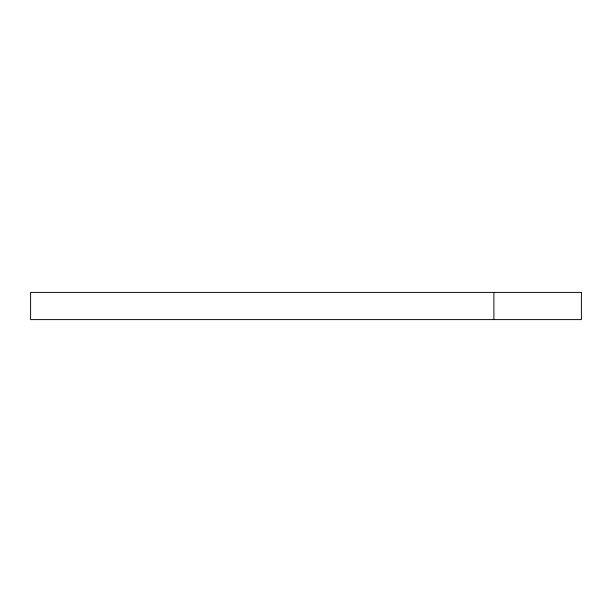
<?xml version="1.0" encoding="UTF-8"?>
<svg xmlns="http://www.w3.org/2000/svg" width="612" height="612" viewBox="0 0 612 612"><rect width="100%" height="100%" fill="white"/><g stroke="black" fill="none" stroke-linecap="round" stroke-linejoin="round"><path stroke-width="0.92" d="M493.892 292.398L493.892 319.602M581.4 292.398L30.6 292.398L30.6 319.602L581.4 319.602L581.4 292.398"/></g></svg>
